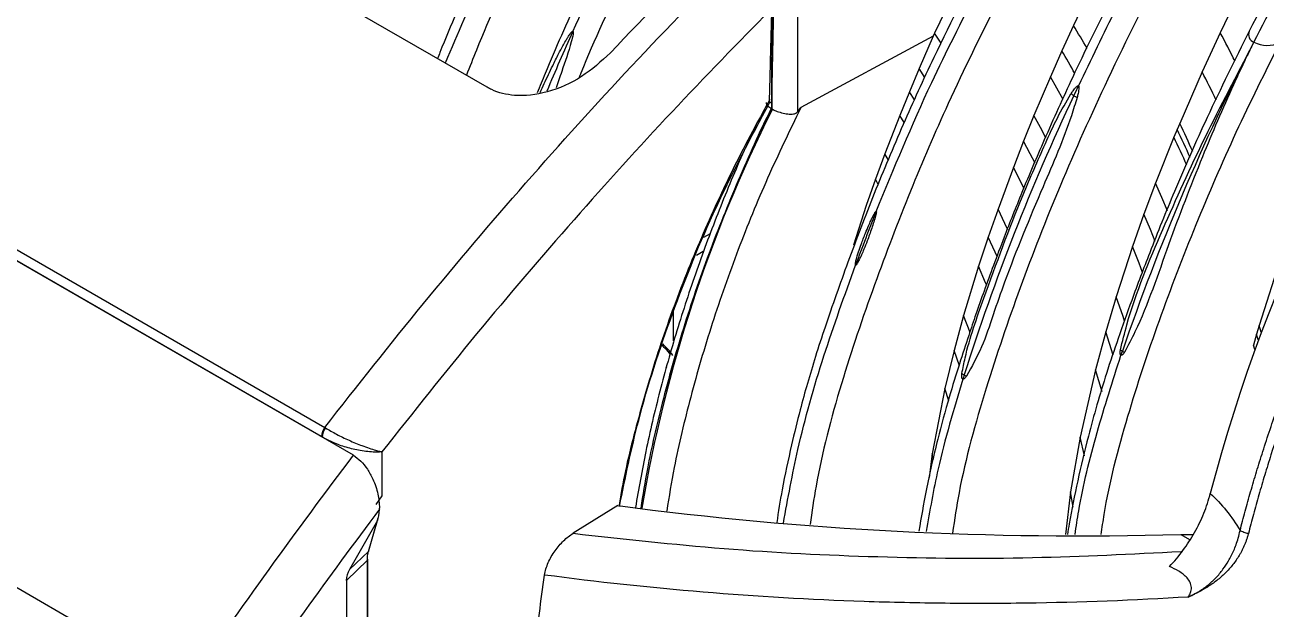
# Model space of a CAD drawing. Extents: x 9.3 to 87.2, y 1.1 to 68.8.
# Drawn here: x 11.748 to 15.177, y 3.403 to 5.016 of the extents above; entities that cross this region are included whole.
import ezdxf

# ---------------------------------------------------------------- set-up
doc = ezdxf.new("R2010")
doc.units = 0
doc.header["$MEASUREMENT"] = 0
doc.layers.add('OBJECT', color=7, linetype='CONTINUOUS')

msp = doc.modelspace()

# ---------------------------------------------------------------- linework, layer by layer
at = {"layer": 'OBJECT'}
for p, q in [((13.025, 4.8438), (11.8852, 5.5018)), ((13.882, 5.1801), (13.882, 4.7759)), ((14.6952, 5.1214), (14.6445, 5.0147)), ((15.1096, 5.1183), (15.0499, 4.9944)), ((13.8126, 4.7834), (13.8126, 5.075)), ((13.8111, 4.804), (13.8172, 5.0683)), ((14.2902, 5.0542), (14.2611, 4.9931)), ((14.6445, 5.0147), (14.6124, 4.9445)), ((14.2573, 4.9848), (13.8915, 4.7878)), ((14.2573, 4.9848), (14.2186, 4.8953)), ((14.2611, 4.9931), (14.2573, 4.9848)), ((15.0499, 4.9944), (15, 4.8862)), ((14.6124, 4.9445), (14.5807, 4.8729)), ((15.1426, 4.9682), (15.1426, 4.9682)), ((13.8101, 4.9282), (13.8101, 4.7848)), ((14.2186, 4.8953), (14.1918, 4.8315)), ((14.2342, 4.871), (14.2186, 4.8953)), ((14.5807, 4.8729), (14.5354, 4.7658)), ((15, 4.8862), (14.9378, 4.7437)), ((12.6557, 3.8275), (10.9464, 4.8142)), ((14.1918, 4.8315), (14.1649, 4.766)), ((14.2058, 4.8091), (14.1918, 4.8315)), ((11.0575, 4.7813), (12.5767, 3.9043)), ((13.8101, 4.7848), (13.8098, 4.785)), ((13.8101, 4.7848), (13.8126, 4.7834)), ((13.8129, 4.7833), (13.8126, 4.7834)), ((14.1649, 4.766), (14.1236, 4.6602)), ((14.1771, 4.7462), (14.1649, 4.766)), ((14.5354, 4.7658), (14.5068, 4.6949)), ((12.5677, 3.879), (11.0485, 4.7561)), ((14.9378, 4.7437), (14.9308, 4.7271)), ((14.9218, 4.7058), (14.8711, 4.5791)), ((14.9308, 4.7271), (14.9218, 4.7058)), ((14.5068, 4.6949), (14.4787, 4.6225)), ((13.7201, 4.6343), (13.7206, 4.6346)), ((14.1236, 4.6602), (14.0976, 4.5897)), ((14.1337, 4.6429), (14.1236, 4.6602)), ((13.7106, 4.6106), (13.707, 4.6086)), ((14.4787, 4.6225), (14.4362, 4.5071)), ((14.0976, 4.5897), (14.0721, 4.5169)), ((14.1055, 4.5757), (14.0976, 4.5897)), ((14.8711, 4.5791), (14.8391, 4.4937)), ((14.0721, 4.5169), (14.0366, 4.4073)), ((14.4362, 4.5071), (14.4093, 4.4301)), ((14.8391, 4.4937), (14.8074, 4.4044)), ((13.6239, 4.4294), (13.6418, 4.4398)), ((14.4093, 4.4301), (14.3824, 4.3493)), ((13.6214, 4.3898), (13.6033, 4.3793)), ((14.8074, 4.4044), (14.7621, 4.2653)), ((15.2193, 4.3788), (15.1572, 4.186)), ((14.3824, 4.3493), (14.3411, 4.2131)), ((14.7621, 4.2653), (14.7336, 4.1684)), ((13.5398, 4.1435), (13.5398, 4.225)), ((14.3411, 4.2131), (14.3151, 4.1173)), ((14.3589, 4.1665), (14.3411, 4.2131)), ((15.1572, 4.186), (15.1502, 4.1623)), ((15.1628, 4.1676), (15.1572, 4.186)), ((14.7336, 4.1684), (14.7055, 4.0636)), ((14.7544, 4.1043), (14.7336, 4.1684)), ((15.1502, 4.1623), (15.1413, 4.1315)), ((15.1549, 4.1466), (15.1502, 4.1623)), ((10.5736, 4.1278), (12.1964, 3.191)), ((13.5207, 4.1183), (13.5308, 4.1056)), ((14.3151, 4.1173), (14.2896, 4.012)), ((14.33, 4.0748), (14.3151, 4.1173)), ((15.1449, 4.1193), (15.1413, 4.1315)), ((13.5186, 4.069), (13.5212, 4.0714)), ((14.7055, 4.0636), (14.663, 3.8774)), ((14.7233, 4.003), (14.7055, 4.0636)), ((14.2896, 4.012), (14.2541, 3.8315)), ((14.3002, 3.9782), (14.2896, 4.012)), ((12.5694, 3.8781), (12.5677, 3.879)), ((12.5693, 3.8773), (12.5694, 3.8781)), ((12.5767, 3.9043), (12.5789, 3.903)), ((14.663, 3.8774), (14.636, 3.727)), ((14.6749, 3.8261), (14.663, 3.8774)), ((12.7347, 3.8371), (12.7342, 3.7156)), ((14.2541, 3.8315), (14.2455, 3.7659)), ((14.2577, 3.8167), (14.2541, 3.8315)), ((12.7342, 3.7156), (12.7176, 3.6915)), ((14.636, 3.727), (14.6228, 3.6092)), ((14.6437, 3.6838), (14.636, 3.727)), ((12.728, 3.6783), (12.728, 3.6817)), ((13.3865, 3.6884), (13.2628, 3.612)), ((12.7221, 3.6477), (12.645, 3.5118)), ((12.6974, 3.562), (12.7221, 3.6477)), ((12.6987, 3.5643), (12.7247, 3.6544)), ((14.9406, 3.6087), (14.9755, 3.609)), ((14.9406, 3.6087), (14.9649, 3.5947)), ((12.6946, 3.538), (12.6364, 3.482)), ((12.6974, 3.562), (12.645, 3.5118)), ((12.6946, 2.0085), (12.6946, 3.538)), ((12.6961, 2.0115), (12.6961, 3.541)), ((12.6364, 3.482), (12.6364, 1.9525))]:
    msp.add_line(p, q, dxfattribs=at)
at = {"layer": 'OBJECT', "flags": 128}
for points in [[(14.2793, 4.9656), (14.2773, 4.9687), (14.2611, 4.9931)], [(14.6158, 4.8099), (14.5984, 4.8414), (14.5807, 4.8729)], [(14.5682, 4.7043), (14.5533, 4.7326), (14.5354, 4.7658)], [(14.5383, 4.6339), (14.5248, 4.6603), (14.5068, 4.6949)], [(14.5083, 4.563), (14.4969, 4.5863), (14.4787, 4.6225)], [(14.9044, 4.5022), (14.8886, 4.5392), (14.8711, 4.5791)], [(14.4628, 4.4501), (14.4547, 4.4677), (14.4362, 4.5071)], [(14.8701, 4.4183), (14.8568, 4.4511), (14.8391, 4.4937)], [(14.4334, 4.3762), (14.4282, 4.3881), (14.4093, 4.4301)], [(14.8355, 4.3322), (14.8256, 4.3581), (14.8074, 4.4044)], [(14.404, 4.2984), (14.4018, 4.3037), (14.3824, 4.3493)], [(14.7858, 4.1983), (14.7815, 4.2106), (14.7621, 4.2653)]]:
    msp.add_lwpolyline(points, dxfattribs=at)
at = {"layer": 'OBJECT'}
for centre, radius, start, end in [((19.3452, 2.5952), 4.4672, 141.5449, 165.3919), ((11.1474, 2.9172), 4.0779, 29.9133, 30.954), ((19.3147, 2.2626), 6.6422, 155.68078, 157.23571), ((11.1105, 2.895), 4.4638, 26.9138, 28.0543), ((15.1506, 4.9895), 0.0226, 155.4274, 249.5051), ((11.157, 2.9228), 4.0034, 29.2933, 30.3317), ((20.827, 2.0445), 6.3922, 152.78177, 161.09787), ((15.1795, 5.0397), 0.0803, 242.6993, 296.146), ((11.1435, 2.9127), 4.3321, 25.9498, 27.0998), ((23.05, 0.8567), 9.2926, 154.56527, 154.74827), ((20.1679, 2.2083), 6.1093, 154.68204, 162.46085), ((14.7316, 4.9712), 0.1732, 237.1237, 240.152), ((14.7903, 5.0727), 0.2905, 240.076, 242.1436), ((17.3072, 3.0295), 3.9097, 153.3481, 170.405), ((11.2038, 2.9436), 4.1453, 24.5535, 25.7383), ((11.2219, 2.9526), 4.0943, 24.1591, 25.3535), ((11.2096, 2.9466), 4.1252, 24.3817, 25.5704), ((19.9118, 2.1887), 6.2553, 158.30547, 159.76529), ((13.2941, 3.9176), 0.3068, 37.2373, 45.0804), ((14.8222, 4.1896), 0.0857, 235.8812, 240.1337), ((18.3554, 2.8963), 3.778, 161.177, 161.3598), ((14.8391, 4.2189), 0.1196, 240.0856, 243.4907), ((14.3797, 4.1143), 0.0748, 234.5257, 240.2061), ((17.8585, 2.9437), 3.6856, 162.5428, 162.732), ((14.3962, 4.1427), 0.1076, 240.0969, 243.8535), ((12.613, 3.8771), 0.0453, 143.1492, 177.5626), ((12.6153, 3.8747), 0.0461, 142.2324, 175.847), ((12.692, 3.5411), 0.00408, 310.5068, 358.1781), ((12.6936, 3.5658), 0.00534, 315.0076, 343.6828), ((12.6982, 3.4801), 0.0619, 149.2724, 178.2607)]:
    msp.add_arc(centre, radius, start, end, dxfattribs=at)
for centre, major_axis, ratio, start_param, end_param in [((16.8634, -0.5513), (5.5684, 8.3217), 0.616702, 1.262095, 1.306294), ((17.6306, -0.2603), (5.9299, 8.2381), 0.633584, 1.53026, 1.607608), ((17.6992, -0.3092), (5.8763, 8.1428), 0.634146, 1.538485, 1.60844), ((12.7202, 3.6751), (0.0018, 0.0305), 0.249306, 3.612022, 4.832095), ((14.8699, 7.1917), (5.9989, 0.188), 0.597073, 4.443851, 4.705457)]:
    msp.add_ellipse(centre, major_axis=major_axis, ratio=ratio, start_param=start_param, end_param=end_param, dxfattribs=at)
for points, knots in [([(14.351, 7.2178), (14.2882, 7.1315), (14.1521, 6.9442), (13.9525, 6.6538), (13.7516, 6.3475), (13.5563, 6.0346), (13.3877, 5.7411), (13.2382, 5.4668), (13.1127, 5.2129), (13.0218, 5.014), (12.977, 4.9), (12.9679, 4.8768)], [0, 0, 0, 0, 0.118145, 0.256403, 0.388184, 0.520674, 0.660678, 0.758806, 0.86288, 0.972064, 1, 1, 1, 1]), ([(14.5745, 7.0474), (14.512, 6.9607), (14.3754, 6.7711), (14.1747, 6.4758), (13.9712, 6.1616), (13.7992, 5.8811), (13.6538, 5.6269), (13.5292, 5.3977), (13.4025, 5.1491), (13.319, 4.9705), (13.2807, 4.8745), (13.2791, 4.8703)], [0, 0, 0, 0, 0.127104, 0.277799, 0.422393, 0.56876, 0.665196, 0.76701, 0.875884, 0.99462, 1, 1, 1, 1]), ([(15.225, 6.3952), (15.1745, 6.3209), (15.0593, 6.1514), (14.8913, 5.887), (14.7246, 5.6105), (14.5736, 5.344), (14.4318, 5.0758), (14.3027, 4.8139), (14.1905, 4.5521), (14.0915, 4.2937), (13.999, 4.0211), (13.9403, 3.7981), (13.9222, 3.6714), (13.9172, 3.6361)], [0, 0, 0, 0, 0.086435, 0.19718, 0.300067, 0.39545, 0.490056, 0.590689, 0.675744, 0.766113, 0.861709, 0.961408, 1, 1, 1, 1]), ([(12.0075, 6.1624), (11.9566, 6.0988), (11.8361, 5.9483), (11.6493, 5.7034), (11.4467, 5.4297), (11.2479, 5.15), (11.1051, 4.9441), (11.0298, 4.8302), (11.0183, 4.8128)], [0, 0, 0, 0, 0.148794, 0.352746, 0.556413, 0.759773, 0.963295, 1, 1, 1, 1]), ([(12.0742, 6.1675), (11.987, 6.0577), (11.8128, 5.838), (11.5563, 5.4953), (11.3035, 5.1441), (11.1395, 4.9022), (11.0575, 4.7813)], [0, 0, 0, 0, 0.249005, 0.49801, 0.749005, 1, 1, 1, 1]), ([(13.4717, 6.0588), (13.437, 6.0012), (13.368, 5.887), (13.2703, 5.7117), (13.1741, 5.535), (13.0798, 5.3516), (12.9867, 5.1529), (12.9218, 5.0087), (12.8904, 4.9286), (12.8881, 4.9228)], [0, 0, 0, 0, 0.157305, 0.312006, 0.468785, 0.627688, 0.794865, 0.98509, 1, 1, 1, 1]), ([(14.8253, 5.9454), (14.8248, 5.9446), (14.7987, 5.9034), (14.7529, 5.8282), (14.6877, 5.7201), (14.6279, 5.6183), (14.5339, 5.455), (14.4084, 5.2249), (14.276, 4.9664), (14.1724, 4.7396), (14.0935, 4.551), (14.022, 4.3641), (13.9689, 4.2139), (13.9323, 4.1022), (13.9096, 4.0264), (13.8873, 3.9451), (13.8633, 3.847), (13.8407, 3.7426), (13.8296, 3.6717), (13.8249, 3.6415)], [0, 0, 0, 0, 0.001143, 0.056663, 0.102242, 0.147803, 0.193729, 0.321032, 0.452139, 0.531466, 0.612722, 0.692934, 0.769108, 0.803379, 0.834752, 0.865575, 0.90693, 0.960454, 1, 1, 1, 1]), ([(13.7246, 5.9248), (13.7081, 5.8975), (13.6506, 5.8022), (13.5626, 5.6459), (13.46, 5.4568), (13.3651, 5.2759), (13.2732, 5.084), (13.2065, 4.9342), (13.1709, 4.8461), (13.1637, 4.8282)], [0, 0, 0, 0, 0.077181, 0.270062, 0.434298, 0.598973, 0.765553, 0.952492, 1, 1, 1, 1]), ([(15.2169, 5.907), (15.1536, 5.8059), (15.0341, 5.6146), (14.8776, 5.3377), (14.7489, 5.0938), (14.6473, 4.8843), (14.5674, 4.7083), (14.5045, 4.5606), (14.4584, 4.4449), (14.424, 4.3541), (14.3982, 4.2832), (14.3755, 4.2187), (14.3528, 4.1517), (14.328, 4.0755), (14.2982, 3.9799), (14.2667, 3.8631), (14.2378, 3.7392), (14.2239, 3.6556), (14.2177, 3.6183)], [0, 0, 0, 0, 0.139504, 0.263786, 0.371369, 0.462022, 0.537022, 0.599234, 0.652142, 0.68528, 0.715465, 0.742822, 0.767682, 0.801044, 0.840117, 0.889918, 0.950886, 1, 1, 1, 1]), ([(15.3009, 5.8743), (15.2298, 5.7602), (15.0901, 5.536), (14.9031, 5.1987), (14.7421, 4.8777), (14.6074, 4.5767), (14.4951, 4.2911), (14.3995, 4.0082), (14.3353, 3.78), (14.3161, 3.6498), (14.3106, 3.6128)], [0, 0, 0, 0, 0.158864, 0.312281, 0.455055, 0.584144, 0.705414, 0.824941, 0.95025, 1, 1, 1, 1]), ([(15.2284, 5.8749), (15.1672, 5.777), (15.0463, 5.5838), (14.8925, 5.3112), (14.763, 5.0667), (14.6924, 4.9193), (14.6581, 4.8477)], [0, 0, 0, 0, 0.2943602, 0.581245, 0.7968207, 1, 1, 1, 1]), ([(15.6178, 5.8654), (15.5928, 5.8253), (15.526, 5.7186), (15.4138, 5.5283), (15.2741, 5.2802), (15.1804, 5.0972), (15.1298, 4.9985)], [0, 0, 0, 0, 0.142751, 0.379522, 0.665215, 1, 1, 1, 1]), ([(15.1427, 4.9684), (15.1865, 5.0539), (15.2739, 5.2249), (15.4356, 5.517), (15.5599, 5.7192), (15.6338, 5.8395)], [0, 0, 0, 0, 0.2885603, 0.576976, 1, 1, 1, 1]), ([(13.2895, 5.6924), (13.2423, 5.606), (13.1449, 5.4277), (13.0172, 5.1663), (12.9432, 4.9908), (12.9093, 4.9106)], [0, 0, 0, 0, 0.337548, 0.696877, 1, 1, 1, 1]), ([(13.2619, 4.998), (13.3059, 5.0928), (13.3821, 5.2568), (13.4682, 5.4171), (13.5045, 5.4847)], [0, 0, 0, 0, 0.578266, 1, 1, 1, 1]), ([(15.1045, 3.6195), (15.1068, 3.6283), (15.1114, 3.646), (15.1186, 3.6728), (15.1261, 3.6997), (15.1338, 3.7269), (15.1418, 3.7543), (15.15, 3.7819), (15.1586, 3.8098), (15.1773, 3.8692), (15.205, 3.9515), (15.2448, 4.0601), (15.2861, 4.1659), (15.3345, 4.2813), (15.3848, 4.3926), (15.4548, 4.5379), (15.5265, 4.6763), (15.6047, 4.8176), (15.6655, 4.923), (15.7282, 5.027), (15.7814, 5.1115), (15.8241, 5.1775), (15.8568, 5.2269), (15.8908, 5.2773), (15.9141, 5.3108), (15.9259, 5.3278)], [0, 0, 0, 0, 0.015248, 0.030599, 0.046055, 0.061614, 0.077278, 0.093045, 0.108916, 0.124891, 0.194541, 0.249312, 0.309671, 0.374309, 0.445914, 0.499948, 0.624441, 0.686154, 0.748806, 0.812217, 0.874119, 0.904214, 0.935225, 0.967153, 1, 1, 1, 1]), ([(15.9457, 5.3155), (15.9397, 5.307), (15.928, 5.2901), (15.9105, 5.2648), (15.8934, 5.2397), (15.8766, 5.2148), (15.8601, 5.19), (15.8439, 5.1654), (15.8279, 5.141), (15.7959, 5.0915), (15.7479, 5.0154), (15.6853, 4.9117), (15.6247, 4.8065), (15.5467, 4.6655), (15.4754, 4.5277), (15.4058, 4.3827), (15.3557, 4.2713), (15.3074, 4.1556), (15.2659, 4.0487), (15.2266, 3.9408), (15.1961, 3.8494), (15.1726, 3.7733), (15.1565, 3.7185), (15.1414, 3.6645), (15.1321, 3.6289), (15.1275, 3.6112)], [0, 0, 0, 0, 0.016472, 0.032728, 0.048771, 0.064606, 0.080239, 0.095674, 0.110915, 0.125967, 0.18805, 0.251364, 0.313992, 0.375838, 0.500399, 0.553631, 0.625989, 0.691246, 0.750932, 0.808096, 0.875255, 0.907059, 0.93845, 0.96943, 1, 1, 1, 1]), ([(12.5767, 3.9043), (12.667, 4.0191), (12.8476, 4.2487), (13.1309, 4.5811), (13.4225, 4.9049), (13.6242, 5.1112), (13.7251, 5.2144)], [0, 0, 0, 0, 0.2490046, 0.498009, 0.7490044, 1, 1, 1, 1]), ([(14.0997, 4.501), (14.1488, 4.62), (14.2334, 4.8251), (14.3356, 5.0254), (14.3784, 5.1095)], [0, 0, 0, 0, 0.580628, 1, 1, 1, 1]), ([(13.8118, 5.0622), (13.7191, 4.9673), (13.5337, 4.7775), (13.262, 4.4768), (12.9942, 4.1644), (12.8213, 3.9463), (12.7347, 3.8371)], [0, 0, 0, 0, 0.246209, 0.492852, 0.746189, 1, 1, 1, 1]), ([(13.805, 4.8012), (13.8052, 4.8093), (13.8062, 4.8495), (13.8083, 4.9366), (13.8105, 5.0155), (13.8118, 5.0622)], [0, 0, 0, 0, 0.09242, 0.4621, 1, 1, 1, 1]), ([(13.172, 4.8291), (13.1756, 4.8374), (13.1865, 4.8624), (13.2035, 4.8981), (13.2207, 4.9326), (13.2328, 4.9555), (13.2412, 4.9706), (13.2472, 4.9806), (13.2514, 4.9871), (13.2544, 4.9914), (13.2565, 4.9942), (13.2581, 4.996), (13.2594, 4.9972), (13.2604, 4.9979), (13.2612, 4.9982), (13.2616, 4.9982), (13.2618, 4.9981), (13.2619, 4.998)], [0, 0, 0, 0, 0.139686, 0.421704, 0.610974, 0.737972, 0.823215, 0.880488, 0.91904, 0.94507, 0.96273, 0.974799, 0.983145, 0.991964, 0.995498, 0.998431, 1, 1, 1, 1]), ([(13.2619, 4.998), (13.262, 4.998), (13.2623, 4.9977), (13.2626, 4.997), (13.263, 4.9946), (13.2618, 4.985), (13.2519, 4.9484), (13.2355, 4.8989), (13.2207, 4.857), (13.2154, 4.8421)], [0, 0, 0, 0, 0.003174, 0.00735, 0.015105, 0.048608, 0.18085, 0.707609, 1, 1, 1, 1]), ([(15.1299, 4.9987), (15.0904, 4.9195), (15.0174, 4.7731), (14.9275, 4.5683), (14.8591, 4.3995), (14.8082, 4.264), (14.7687, 4.1529), (14.7361, 4.0567), (14.7089, 3.9667), (14.6817, 3.8677), (14.6559, 3.758), (14.6369, 3.6675), (14.6295, 3.6187), (14.6281, 3.6091)], [0, 0, 0, 0, 0.173545, 0.32073, 0.44186, 0.536022, 0.610813, 0.67947, 0.741654, 0.803415, 0.892062, 0.978749, 1, 1, 1, 1]), ([(13.3656, 4.9388), (13.3401, 4.9154), (13.2889, 4.8686), (13.1936, 4.8268), (13.1057, 4.8165), (13.0515, 4.8295), (13.0292, 4.8415), (13.025, 4.8438)], [0, 0, 0, 0, 0.262101, 0.524826, 0.767522, 0.956173, 1, 1, 1, 1]), ([(14.721, 3.609), (14.7237, 3.6274), (14.7388, 3.7334), (14.7906, 3.9319), (14.8795, 4.1998), (14.9804, 4.4619), (15.0911, 4.7189), (15.1739, 4.8851), (15.2149, 4.9676)], [0, 0, 0, 0, 0.041864, 0.241607, 0.434432, 0.62793, 0.815367, 1, 1, 1, 1]), ([(14.7741, 4.1186), (14.7798, 4.1418), (14.8082, 4.2572), (14.8897, 4.4506), (15.0062, 4.7081), (15.096, 4.8783), (15.1411, 4.9653), (15.1421, 4.9671), (15.1424, 4.9677), (15.1425, 4.968), (15.1426, 4.9681), (15.1426, 4.9682)], [0, 0, 0, 0, 0.076842, 0.381817, 0.686432, 0.993015, 0.997771, 0.99896, 0.999554, 0.999851, 1, 1, 1, 1]), ([(15.1426, 4.9682), (15.1426, 4.9681), (15.1425, 4.968), (15.1423, 4.9677), (15.1421, 4.9672), (15.1413, 4.9656), (15.1393, 4.9618), (15.1352, 4.9535), (15.127, 4.937), (15.11, 4.902), (15.0651, 4.8061), (14.9936, 4.6377), (14.9049, 4.4093), (14.8437, 4.2238), (14.7955, 4.1306), (14.7858, 4.1119)], [0, 0, 0, 0, 0.000262, 0.000524, 0.001048, 0.002095, 0.006286, 0.014668, 0.031432, 0.064959, 0.138785, 0.369256, 0.649154, 0.929435, 1, 1, 1, 1]), ([(15.1426, 4.9682), (15.1426, 4.9682), (15.1427, 4.9683), (15.1427, 4.9683), (15.1427, 4.9684)], [0, 0, 0, 0, 0.559654, 1, 1, 1, 1]), ([(14.6376, 4.8257), (14.6395, 4.8285), (14.6426, 4.8333), (14.6469, 4.839), (14.65, 4.8428), (14.6525, 4.8454), (14.6545, 4.847), (14.656, 4.8479), (14.6571, 4.8481), (14.6577, 4.848), (14.658, 4.8478), (14.6581, 4.8477)], [0, 0, 0, 0, 0.3163669, 0.5310287, 0.6777107, 0.7789578, 0.8774525, 0.9257854, 0.9629422, 0.9891631, 1, 1, 1, 1]), ([(14.6581, 4.8477), (14.6583, 4.8475), (14.6588, 4.847), (14.6594, 4.8451), (14.6596, 4.8382), (14.6576, 4.8281), (14.6555, 4.8195), (14.6546, 4.8158)], [0, 0, 0, 0, 0.032723, 0.076604, 0.191828, 0.659606, 1, 1, 1, 1]), ([(13.8058, 4.8096), (13.7918, 4.7844), (13.7424, 4.6951), (13.6646, 4.5391), (13.5778, 4.3394), (13.5029, 4.1364), (13.4426, 3.9341), (13.4052, 3.785), (13.3922, 3.7055), (13.3897, 3.6906)], [0, 0, 0, 0, 0.069122, 0.245067, 0.421011, 0.602058, 0.783105, 0.959048, 1, 1, 1, 1]), ([(13.3907, 3.6865), (13.4069, 3.7654), (13.4429, 3.9408), (13.5332, 4.2185), (13.6525, 4.5136), (13.7542, 4.7055), (13.805, 4.8012)], [0, 0, 0, 0, 0.213776, 0.475518, 0.738255, 1, 1, 1, 1]), ([(13.7961, 4.8016), (13.796, 4.8007), (13.7955, 4.7978), (13.7997, 4.792), (13.8065, 4.7874), (13.8098, 4.785)], [0, 0, 0, 0, 0.173881, 0.58676, 1, 1, 1, 1]), ([(13.805, 4.8012), (13.8051, 4.8012), (13.8062, 4.8014), (13.8081, 4.8019), (13.8097, 4.8029), (13.8097, 4.8038), (13.8097, 4.804)], [0, 0, 0, 0, 0.016414, 0.410286, 0.8522, 1, 1, 1, 1]), ([(14.3364, 4.0534), (14.3392, 4.0678), (14.3533, 4.1396), (14.4116, 4.3019), (14.4838, 4.5005), (14.5564, 4.6651), (14.5988, 4.7596), (14.6247, 4.8037), (14.6376, 4.8257)], [0, 0, 0, 0, 0.052399, 0.261026, 0.629245, 0.814209, 0.907243, 1, 1, 1, 1]), ([(14.6546, 4.8158), (14.6494, 4.7989), (14.6234, 4.7142), (14.5498, 4.5457), (14.4743, 4.3647), (14.4225, 4.2158), (14.393, 4.1252), (14.3635, 4.0724), (14.3488, 4.0461)], [0, 0, 0, 0, 0.062759, 0.313599, 0.655294, 0.770719, 0.886051, 1, 1, 1, 1]), ([(13.8098, 4.785), (13.8098, 4.785), (13.7767, 4.7196), (13.7172, 4.5863), (13.6353, 4.3834), (13.565, 4.1776), (13.5091, 3.9787), (13.4705, 3.8129), (13.4551, 3.7175), (13.4493, 3.6815)], [0, 0, 0, 0, 0.000003, 0.180949, 0.361896, 0.548099, 0.734303, 0.899493, 1, 1, 1, 1]), ([(13.8915, 4.7878), (13.8915, 4.7878), (13.8603, 4.723), (13.7976, 4.5933), (13.7163, 4.3937), (13.6448, 4.1916), (13.5863, 3.9904), (13.5445, 3.8171), (13.5276, 3.7135), (13.5211, 3.6736)], [0, 0, 0, 0, 0.000002, 0.176086, 0.352171, 0.533371, 0.714572, 0.889815, 1, 1, 1, 1]), ([(13.8129, 4.7833), (13.816, 4.7817), (13.8235, 4.7779), (13.8384, 4.7731), (13.8554, 4.7699), (13.8685, 4.7694), (13.8764, 4.771), (13.8801, 4.7734), (13.8814, 4.775), (13.882, 4.7759)], [0, 0, 0, 0, 0.156123, 0.378466, 0.602288, 0.818311, 0.9193, 0.959628, 1, 1, 1, 1]), ([(13.882, 4.7759), (13.8835, 4.778), (13.8857, 4.7814), (13.8886, 4.7851), (13.8903, 4.787), (13.8912, 4.7876), (13.8915, 4.7878)], [0, 0, 0, 0, 0.4982357, 0.7737456, 0.9241534, 1, 1, 1, 1]), ([(13.7719, 4.7477), (13.7595, 4.7216), (13.7214, 4.6412), (13.665, 4.5045), (13.6026, 4.3383), (13.5479, 4.1711), (13.501, 4.0041), (13.4623, 3.8408), (13.4437, 3.7347), (13.4347, 3.6831)], [0, 0, 0, 0, 0.0743759, 0.2282769, 0.3831178, 0.5387522, 0.6949862, 0.8515942, 1, 1, 1, 1]), ([(14.0426, 4.3522), (14.0426, 4.3522), (14.0424, 4.3524), (14.0422, 4.3528), (14.042, 4.3541), (14.0424, 4.3592), (14.0471, 4.3784), (14.0568, 4.4066), (14.0687, 4.4377), (14.0777, 4.4594), (14.0841, 4.4737), (14.0886, 4.4833), (14.0917, 4.4895), (14.094, 4.4937), (14.0955, 4.4964), (14.0967, 4.4982), (14.0975, 4.4994), (14.0981, 4.5001), (14.0986, 4.5006), (14.099, 4.5009), (14.0994, 4.501), (14.0995, 4.501), (14.0996, 4.501), (14.0997, 4.501)], [0, 0, 0, 0, 0.002022, 0.004558, 0.009359, 0.026708, 0.095535, 0.369717, 0.576053, 0.71465, 0.807731, 0.870257, 0.912291, 0.940584, 0.959668, 0.97258, 0.98136, 0.987374, 0.991543, 0.995972, 0.997746, 0.999221, 1, 1, 1, 1]), ([(14.0997, 4.501), (14.0997, 4.501), (14.0998, 4.5009), (14.1, 4.5006), (14.1002, 4.4995), (14.0998, 4.4955), (14.096, 4.4801), (14.0874, 4.4539), (14.0763, 4.4232), (14.0667, 4.3988), (14.0599, 4.3826), (14.0551, 4.3719), (14.0516, 4.3649), (14.0491, 4.3602), (14.0474, 4.3571), (14.0461, 4.3552), (14.0451, 4.3539), (14.0443, 4.353), (14.0437, 4.3524), (14.0432, 4.3521), (14.0429, 4.3521), (14.0427, 4.3521), (14.0426, 4.3522)], [0, 0, 0, 0, 0.001357, 0.003124, 0.006404, 0.020435, 0.075841, 0.296521, 0.526307, 0.680606, 0.7843, 0.854058, 0.901048, 0.932763, 0.954226, 0.968807, 0.978773, 0.985649, 0.992506, 0.995404, 0.998332, 1, 1, 1, 1]), ([(13.8434, 3.6404), (13.8557, 3.7077), (13.8835, 3.8596), (13.9509, 4.0988), (14.0125, 4.2689), (14.0426, 4.3522)], [0, 0, 0, 0, 0.288825, 0.652035, 1, 1, 1, 1]), ([(13.5045, 4.1336), (13.5099, 4.1292), (13.5156, 4.1247), (13.5205, 4.1185), (13.5207, 4.1183)], [0, 0, 0, 0, 0.970431, 1, 1, 1, 1]), ([(14.7756, 4.1039), (14.7754, 4.1041), (14.7748, 4.1045), (14.774, 4.106), (14.7733, 4.1099), (14.7735, 4.1144), (14.774, 4.1178), (14.7741, 4.1186)], [0, 0, 0, 0, 0.074155, 0.169588, 0.336533, 0.837584, 1, 1, 1, 1]), ([(14.649, 3.6091), (14.6521, 3.6307), (14.6653, 3.7225), (14.7067, 3.8886), (14.7529, 4.0327), (14.7756, 4.1039)], [0, 0, 0, 0, 0.13471, 0.573109, 1, 1, 1, 1]), ([(14.7858, 4.1119), (14.7849, 4.1107), (14.7832, 4.1082), (14.7807, 4.1055), (14.7785, 4.104), (14.7771, 4.1035), (14.7761, 4.1036), (14.7757, 4.1038), (14.7756, 4.1039)], [0, 0, 0, 0, 0.3103901, 0.6289061, 0.7612411, 0.8947065, 0.9703314, 1, 1, 1, 1]), ([(14.339, 4.0378), (14.3387, 4.0379), (14.338, 4.0382), (14.3372, 4.0392), (14.3363, 4.0412), (14.3357, 4.0461), (14.3361, 4.0503), (14.3364, 4.0534)], [0, 0, 0, 0, 0.0733186, 0.1465167, 0.257835, 0.4671217, 1, 1, 1, 1]), ([(14.3488, 4.0461), (14.3479, 4.0447), (14.3459, 4.0419), (14.3432, 4.0391), (14.3408, 4.0378), (14.3397, 4.0376), (14.3391, 4.0378), (14.339, 4.0378)], [0, 0, 0, 0, 0.34978, 0.717399, 0.858888, 0.9665, 1, 1, 1, 1]), ([(14.339, 4.0378), (14.314, 3.9546), (14.2713, 3.8124), (14.2477, 3.6744), (14.2379, 3.6171)], [0, 0, 0, 0, 0.584892, 1, 1, 1, 1]), ([(12.7347, 3.8371), (12.7346, 3.837), (12.7342, 3.837), (12.7333, 3.8369), (12.7309, 3.8367), (12.7251, 3.8364), (12.7076, 3.8362), (12.677, 3.8393), (12.6367, 3.8488), (12.5992, 3.8619), (12.5793, 3.8727), (12.5694, 3.8781)], [0, 0, 0, 0, 0.002469, 0.009116, 0.022376, 0.055032, 0.137014, 0.383664, 0.593426, 0.796591, 1, 1, 1, 1]), ([(12.5789, 3.903), (12.5887, 3.8972), (12.6083, 3.8856), (12.6442, 3.8684), (12.6821, 3.8527), (12.7103, 3.8432), (12.7261, 3.839), (12.7313, 3.8378), (12.7334, 3.8373), (12.7343, 3.8371), (12.7347, 3.8371), (12.7347, 3.8371)], [0, 0, 0, 0, 0.203348, 0.406451, 0.616193, 0.862589, 0.944751, 0.977526, 0.990842, 0.997532, 1, 1, 1, 1]), ([(12.6557, 3.8275), (12.6627, 3.8226), (12.6767, 3.8128), (12.6955, 3.789), (12.7125, 3.7579), (12.7251, 3.7201), (12.727, 3.6944), (12.728, 3.6817)], [0, 0, 0, 0, 0.164475, 0.328632, 0.500073, 0.752161, 1, 1, 1, 1]), ([(14.9096, 3.5204), (14.9226, 3.534), (14.9352, 3.549), (14.9583, 3.5804), (14.969, 3.5969), (14.9887, 3.6318), (14.9972, 3.6495), (15.0082, 3.6764), (15.0115, 3.6855), (15.0175, 3.7037), (15.0202, 3.7128), (15.0224, 3.7219)], [0, 0, 0, 0, 0.25, 0.25, 0.5, 0.5, 0.75, 0.75, 0.875, 0.875, 1, 1, 1, 1]), ([(15.0224, 3.7219), (15.0379, 3.7076), (15.0527, 3.692), (15.0803, 3.6578), (15.0931, 3.6394), (15.1045, 3.6195)], [0, 0, 0, 0, 0.5, 0.5, 1, 1, 1, 1]), ([(13.1838, 3.4969), (13.1846, 3.5025), (13.1859, 3.5082), (13.1894, 3.5196), (13.1915, 3.5254), (13.1965, 3.5369), (13.1994, 3.5425), (13.2056, 3.5534), (13.2091, 3.5588), (13.2199, 3.5741), (13.228, 3.5834), (13.2449, 3.5995), (13.2538, 3.6065), (13.2628, 3.612)], [0, 0, 0, 0, 0.125, 0.125, 0.25, 0.25, 0.375, 0.375, 0.5, 0.5, 0.75, 0.75, 1, 1, 1, 1]), ([(13.2628, 3.612), (13.4013, 3.5966), (13.6792, 3.5657), (14.1038, 3.5447), (14.526, 3.5408), (14.8053, 3.555), (14.9421, 3.562)], [0, 0, 0, 0, 0.251349, 0.504246, 0.757086, 1, 1, 1, 1]), ([(14.9615, 3.436), (14.9648, 3.4375), (14.9714, 3.4406), (14.9807, 3.4455), (14.9911, 3.4514), (15.0027, 3.459), (15.0193, 3.4714), (15.0383, 3.4889), (15.0574, 3.5117), (15.0739, 3.5368), (15.0855, 3.5598), (15.0939, 3.5809), (15.0999, 3.5994), (15.1029, 3.6125), (15.1045, 3.6195)], [0, 0, 0, 0, 0.044455, 0.086922, 0.12795, 0.189825, 0.255518, 0.381181, 0.50637, 0.621975, 0.754479, 0.82736, 0.90901, 1, 1, 1, 1]), ([(15.1275, 3.6112), (15.1268, 3.6084), (15.1253, 3.6028), (15.1226, 3.5945), (15.1196, 3.5862), (15.1163, 3.5781), (15.1126, 3.57), (15.1086, 3.5621), (15.1007, 3.5479), (15.0875, 3.5282), (15.067, 3.5047), (15.0436, 3.4837), (15.0223, 3.4684), (15.0042, 3.4574), (14.9904, 3.4499), (14.9761, 3.4427), (14.9665, 3.4383), (14.9615, 3.436)], [0, 0, 0, 0, 0.036368, 0.072624, 0.108835, 0.145064, 0.181377, 0.217838, 0.254511, 0.379969, 0.506183, 0.628137, 0.753467, 0.813905, 0.876878, 0.93606, 1, 1, 1, 1]), ([(15.1275, 3.6112), (15.1235, 3.6119), (15.1192, 3.6131), (15.1112, 3.616), (15.1075, 3.6177), (15.1045, 3.6195)], [0, 0, 0, 0, 0.5, 0.5, 1, 1, 1, 1]), ([(12.6946, 3.538), (12.6948, 3.5434), (12.695, 3.5519), (12.6967, 3.5593), (12.6974, 3.562)], [0, 0, 0, 0, 0.630963, 1, 1, 1, 1]), ([(14.9615, 3.436), (14.8123, 3.4268), (14.6631, 3.4212), (14.4393, 3.4181), (14.3647, 3.418), (14.2155, 3.4195), (14.1408, 3.4211), (13.7681, 3.4338), (13.474, 3.4582), (13.1838, 3.4969)], [0, 0, 0, 0, 0.25, 0.25, 0.375, 0.375, 0.5, 0.5, 1, 1, 1, 1]), ([(14.9615, 3.436), (14.9642, 3.4398), (14.9664, 3.4438), (14.9696, 3.4528), (14.9703, 3.4576), (14.9697, 3.4673), (14.9684, 3.4721), (14.9642, 3.481), (14.9613, 3.4851), (14.9516, 3.4962), (14.9436, 3.5022), (14.9271, 3.5124), (14.9184, 3.5167), (14.9096, 3.5204)], [0, 0, 0, 0, 0.125, 0.125, 0.25, 0.25, 0.375, 0.375, 0.5, 0.5, 0.75, 0.75, 1, 1, 1, 1])]:
    msp.add_open_spline(points, degree=3, knots=knots, dxfattribs=at)
msp.add_open_spline([(13.1594, 3.2873), (13.1652, 3.3562), (13.1733, 3.4261), (13.1838, 3.4969)], degree=3, dxfattribs=at)

doc.saveas('drawing.dxf')
